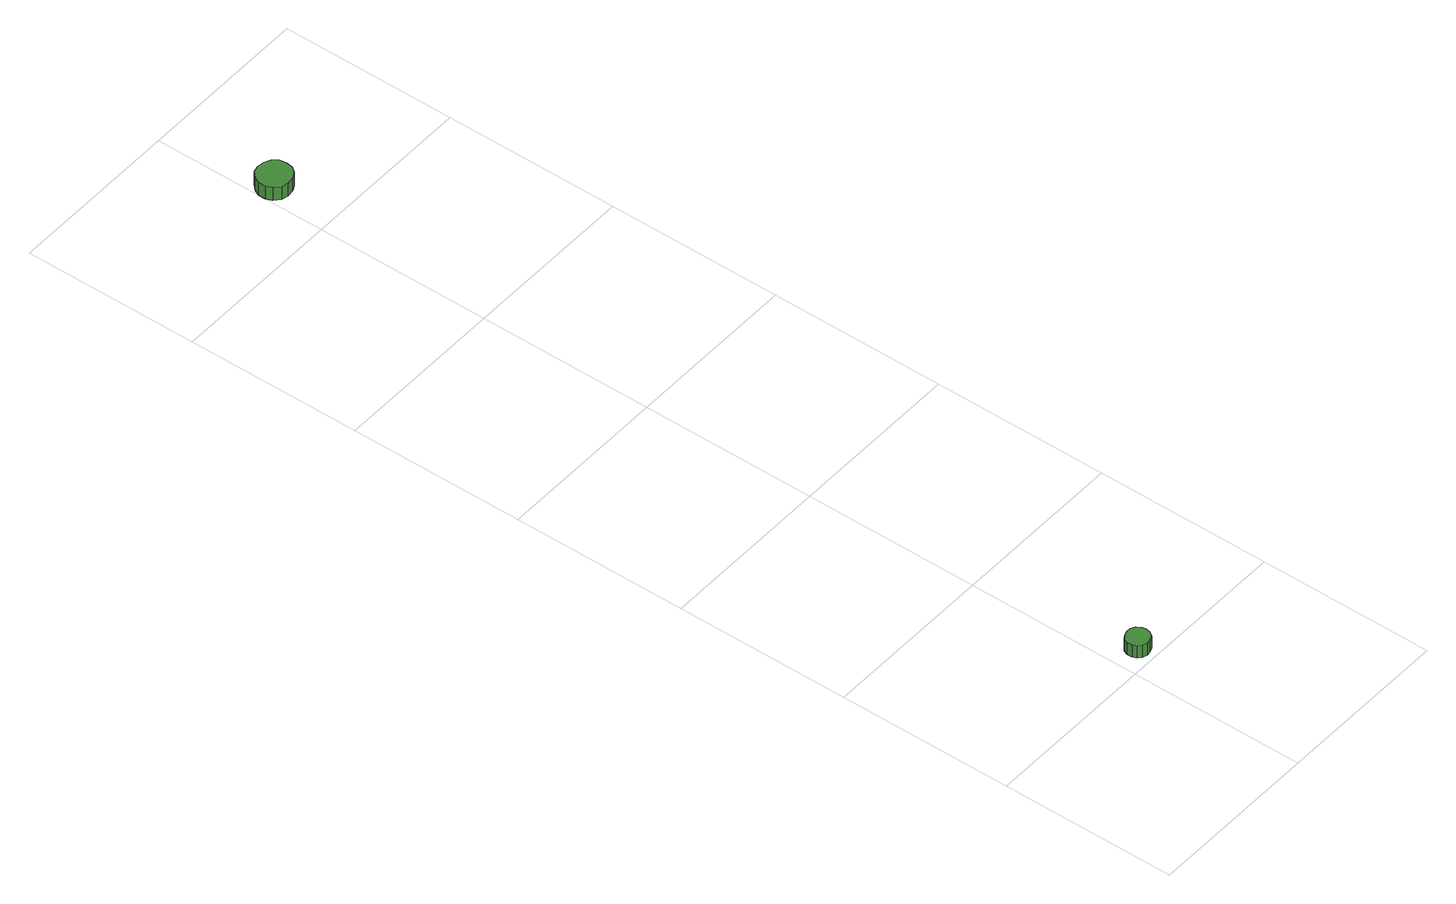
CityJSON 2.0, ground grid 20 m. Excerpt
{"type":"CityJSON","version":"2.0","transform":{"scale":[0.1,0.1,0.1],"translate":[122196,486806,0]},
"CityObjects":{
"tree1":{"type":"SolitaryVegetationObject","attributes":{"function":"something"},"geometry":[{"type":"MultiSurface","lod":"1","boundaries":[[[0,1,2,3,4,5,6,7,8,9,10,11,12,13,14]],[[15,16,17,18,19,20,21,22,23,24,25,26,27,28,29]],[[0,29,28,1]],[[1,28,27,2]],[[2,27,26,3]],[[3,26,25,4]],[[4,25,24,5]],[[5,24,23,6]],[[6,23,22,7]],[[7,22,21,8]],[[8,21,20,9]],[[9,20,19,10]],[[10,19,18,11]],[[11,18,17,12]],[[12,17,16,13]],[[13,16,15,14]],[[14,15,29,0]]]}]},
"tree2":{"type":"SolitaryVegetationObject","attributes":{"function":"something"},"geometry":[{"type":"MultiSurface","lod":"1","boundaries":[[[30,31,32,33,34,35,36,37,38,39,40,41,42,43,44]],[[45,46,47,48,49,50,51,52,53,54,55,56,57,58,59]],[[30,59,58,31]],[[31,58,57,32]],[[32,57,56,33]],[[33,56,55,34]],[[34,55,54,35]],[[35,54,53,36]],[[36,53,52,37]],[[37,52,51,38]],[[38,51,50,39]],[[39,50,49,40]],[[40,49,48,41]],[[41,48,47,42]],[[42,47,46,43]],[[43,46,45,44]],[[44,45,59,30]]]}]}
},
"vertices":[
[39,17,23],[38,22,23],[35,27,23],[30,30,23],[25,30,23],[19,28,23],[15,25,23],[13,20,23],[13,14,23],[15,9,23],[19,6,23],[25,4,23],[30,5,23],[35,7,23],[38,12,23],[38,12,7],[35,7,7],[30,5,7],[25,4,7],[19,6,7],[15,9,7],[13,14,7],[13,20,7],[15,25,7],[19,28,7],[25,30,7],[30,30,7],[35,27,7],[38,22,7],[39,17,7],
[39,1073,19],[38,1081,19],[33,1087,19],[26,1091,19],[18,1092,19],[10,1090,19],[4,1084,19],[1,1077,19],[1,1069,19],[4,1062,19],[10,1056,19],[18,1054,19],[26,1055,19],[33,1059,19],[38,1065,19],[38,1065,2],[33,1059,2],[26,1055,2],[18,1054,2],[10,1056,2],[4,1062,2],[1,1069,2],[1,1077,2],[4,1084,2],[10,1090,2],[18,1092,2],[26,1091,2],[33,1087,2],[38,1081,2],[39,1073,2]
]}
